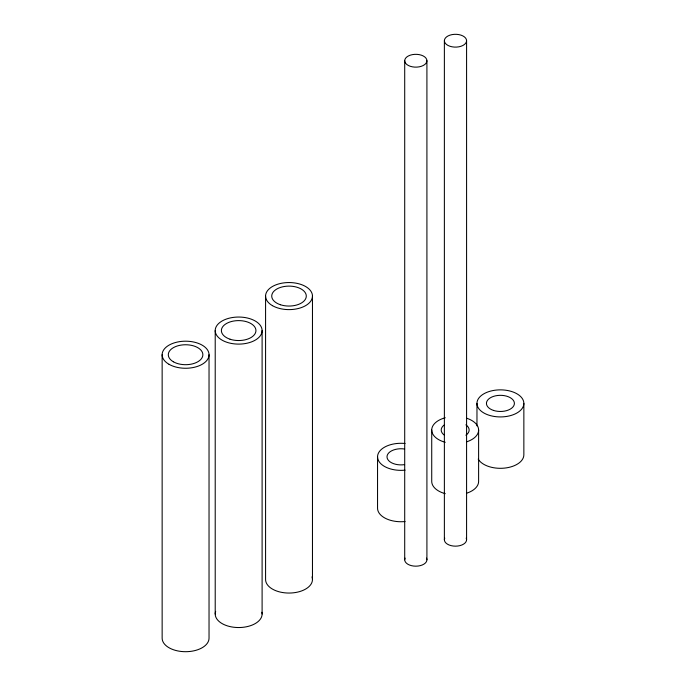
<?xml version="1.0" encoding="UTF-8"?>
<svg xmlns="http://www.w3.org/2000/svg" width="686" height="686" viewBox="0 0 686 686"><rect width="100%" height="100%" fill="white"/><g stroke="black" fill="none" stroke-linecap="round" stroke-linejoin="round"><path stroke-width="1.03" d="M523.855 403.394A23.444 13.531 0 0 1 488.689 415.116A23.444 13.531 0 0 1 488.689 391.672A23.444 13.531 0 0 1 523.855 403.394L523.855 454.775A23.444 13.531 0 0 1 504.227 468.135A23.444 13.531 0 0 1 478.211 459.123M478.614 430.028L478.614 481.409A23.444 13.531 0 0 1 466.892 493.131M476.967 403.394L476.967 425.877M466.583 40.714A11.105 6.414 0 0 1 449.93 46.262A11.105 6.414 0 0 1 449.93 35.157A11.105 6.414 0 0 1 466.583 40.714L466.583 539.745M444.374 40.714L444.374 539.745M445.257 417.757A23.444 13.531 0 0 0 431.726 430.028L431.726 481.409A23.444 13.531 0 0 0 445.257 493.671M426.915 60.728A11.105 6.414 0 0 1 410.254 66.285A11.105 6.414 0 0 1 410.254 55.18A11.105 6.414 0 0 1 426.915 60.728L426.915 559.767M404.706 60.728L404.706 559.767M405.066 443.49A23.444 13.531 0 0 0 377.549 456.816L377.549 508.197A23.444 13.531 0 0 0 405.066 521.532M312.464 296.078L312.464 579.516M265.576 296.078L265.576 579.516A23.444 13.531 0 0 0 291.318 592.987A23.444 13.531 0 0 0 312.01 576.875M262.103 330.575A23.444 13.531 0 0 1 226.937 342.297A23.444 13.531 0 0 1 226.937 318.853A23.444 13.531 0 0 1 262.103 330.575L262.103 614.013M215.215 330.575L215.215 614.013M209.033 354.731L209.033 638.169A23.444 13.531 0 0 1 185.589 651.7A23.444 13.531 0 0 1 162.145 638.169L162.145 354.731M426.538 558.104A11.105 6.414 0 0 1 415.81 566.173A11.105 6.414 0 0 1 405.083 558.104M466.206 538.09A11.105 6.414 0 0 1 455.478 546.159A11.105 6.414 0 0 1 444.751 538.09M261.906 612.246A23.444 13.531 0 0 1 237.896 627.536A23.444 13.531 0 0 1 215.67 611.363M404.611 464.619A13.986 8.078 0 0 1 387.007 456.816A13.986 8.078 0 0 1 404.611 449.021M405.066 470.15A23.444 13.531 0 0 1 377.549 456.816M465.88 424.831A13.986 8.078 0 0 1 465.88 435.216M444.459 435.216A13.986 8.078 0 0 1 444.459 424.831M466.892 418.306A23.444 13.531 0 0 1 466.892 441.75M445.257 442.29A23.444 13.531 0 0 1 431.726 430.028M272.436 305.647A23.444 13.531 0 0 0 311.667 299.585A23.444 13.531 0 0 0 282.949 283.009A23.444 13.531 0 0 0 272.436 305.647M280.377 304.721A17.279 9.973 0 0 0 306.29 296.078A17.279 9.973 0 0 0 280.377 287.443A17.279 9.973 0 0 0 280.377 304.721M230.024 339.21A17.279 9.973 0 0 0 255.938 330.575A17.279 9.973 0 0 0 230.024 321.94A17.279 9.973 0 0 0 230.024 339.21M173.369 361.779A17.279 9.973 0 0 0 202.276 357.312A17.279 9.973 0 0 0 181.113 345.092A17.279 9.973 0 0 0 173.369 361.779M169.013 364.3A23.444 13.531 0 0 0 208.235 358.229A23.444 13.531 0 0 0 179.518 341.654A23.444 13.531 0 0 0 169.013 364.3M493.423 410.391A13.986 8.078 0 0 0 514.397 403.394A13.986 8.078 0 0 0 493.423 396.405A13.986 8.078 0 0 0 493.423 410.391"/></g></svg>
